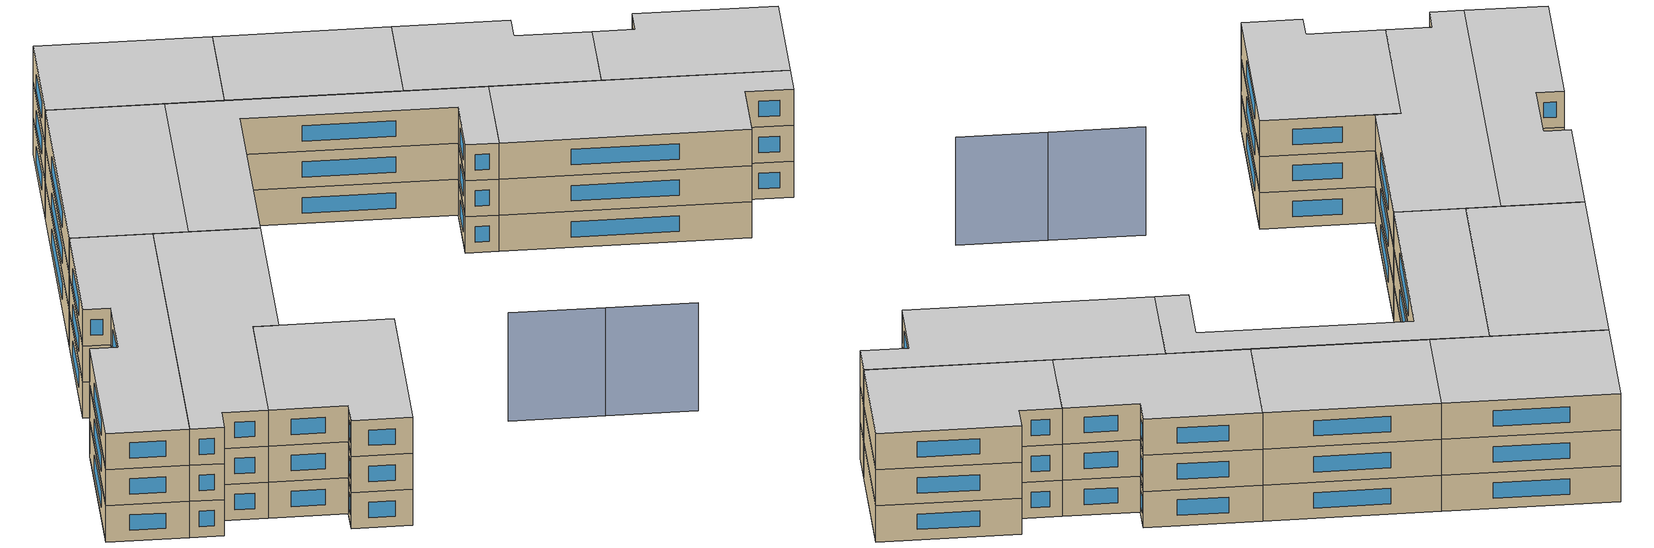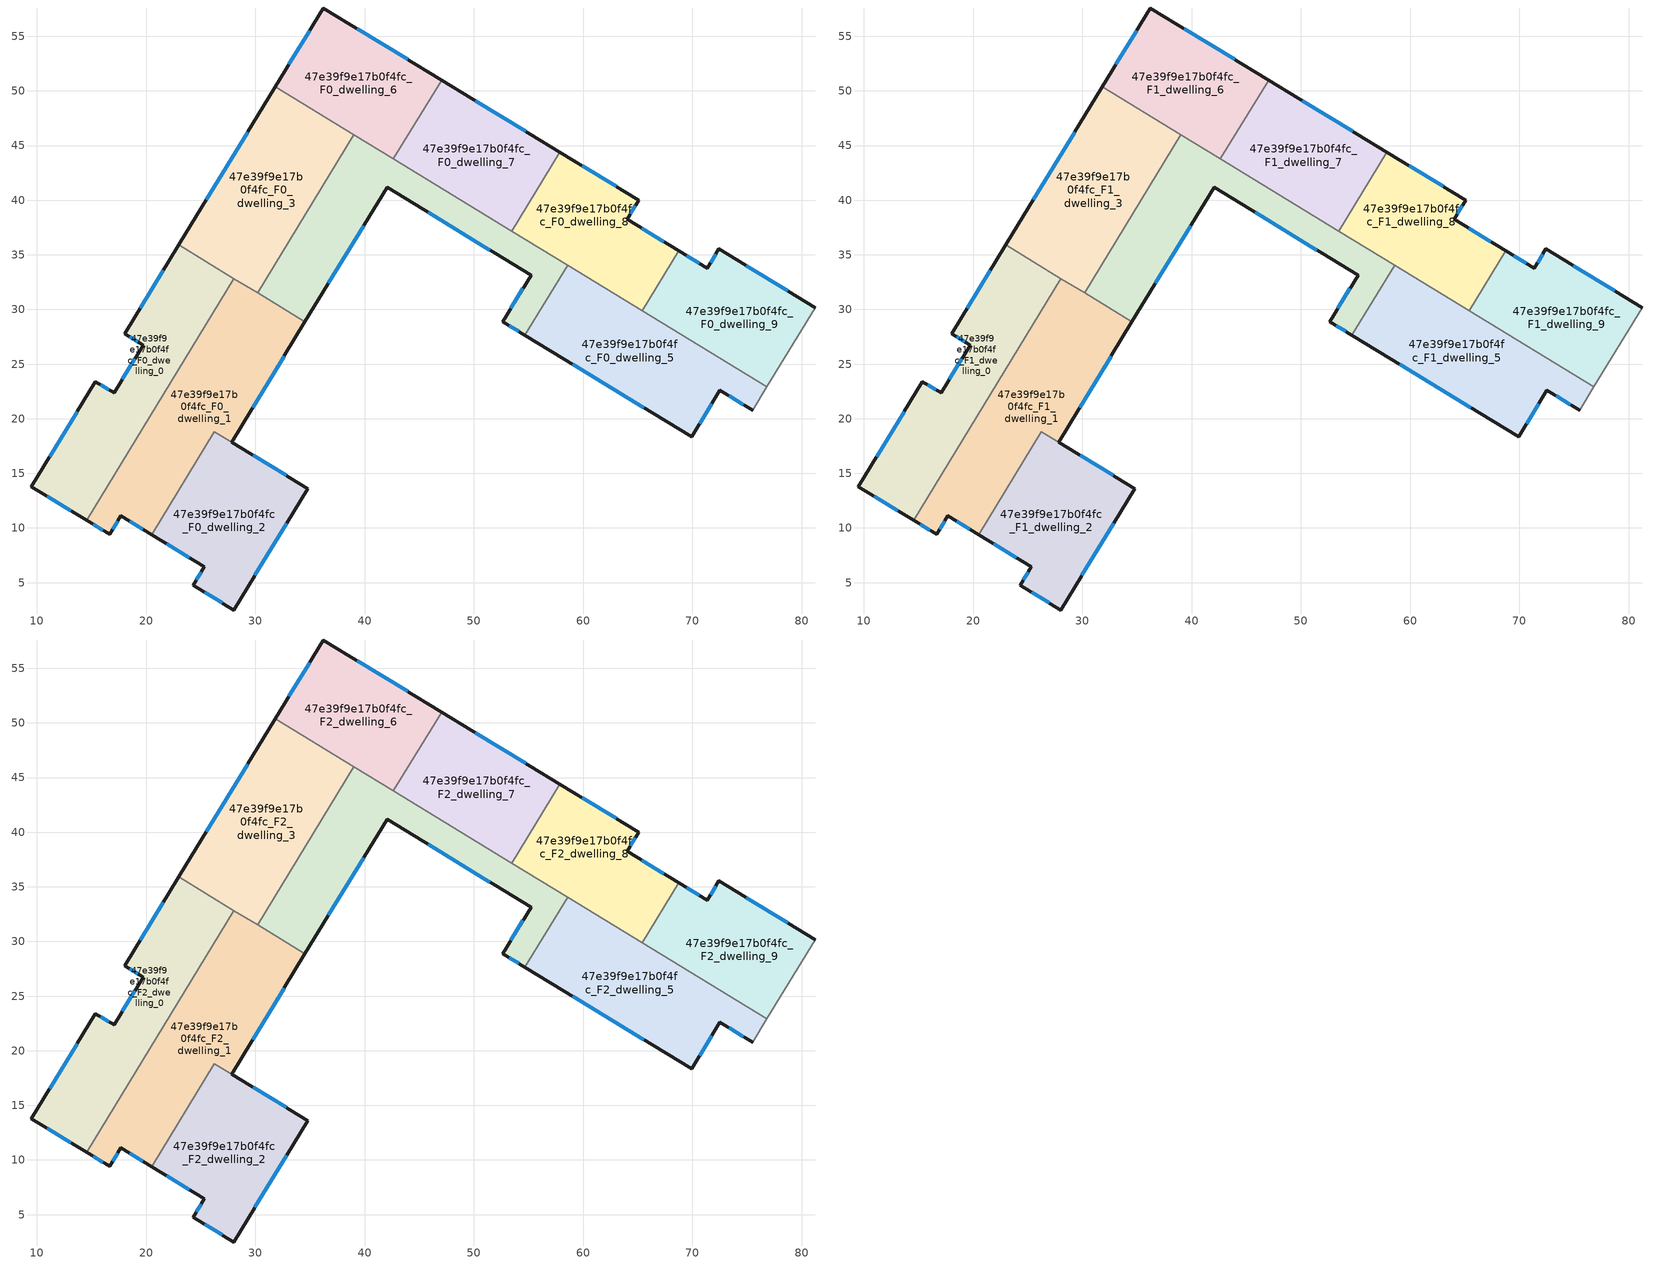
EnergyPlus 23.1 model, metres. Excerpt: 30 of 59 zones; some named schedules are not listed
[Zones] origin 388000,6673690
47e39f9e17b0f4fc_F0_dwelling_0
 floor ground (EU_floor_Construction): 28.04,32.83 14.55,10.71 9.5,13.79 15.37,23.41 17.08,22.37 19.75,26.74 18.04,27.79 23,35.91 z0
 wall outside (EU_wall_Construction): 23,35.91 18.04,27.79 19.75,26.74 17.08,22.37 15.37,23.41 9.5,13.79 14.55,10.71 z0:3
 wall to 47e39f9e17b0f4fc_F0_dwelling_1 (EU_wall_Construction): 14.55,10.71 28.04,32.83 z0:3
 wall to 47e39f9e17b0f4fc_F0_dwelling_3 (EU_wall_Construction): 28.04,32.83 23,35.91 z0:3
 window (EU_Window_Construction): 18.98,25.49 17.84,23.62 / 18.53,27.49 19.26,27.04 / 21.58,33.59 19.46,30.11 / 10.94,12.91 13.11,11.59 / 13.69,20.66 11.18,16.54 / 16.59,22.66 15.86,23.11 z0.86:2.14
47e39f9e17b0f4fc_F0_dwelling_1
 floor ground (EU_floor_Construction): 34.54,28.87 27.83,17.86 26.26,18.82 20.51,9.4 17.69,11.11 16.66,9.42 14.55,10.71 28.04,32.83 z0
 wall outside (EU_wall_Construction): 27.83,17.86 34.54,28.87 / 14.55,10.71 16.66,9.42 17.69,11.11 20.51,9.4 z0:3
 wall to 47e39f9e17b0f4fc_F0_dwelling_2 (EU_wall_Construction): 20.51,9.4 26.26,18.82 27.83,17.86 z0:3
 wall to 47e39f9e17b0f4fc_F0_dwelling_4 (EU_wall_Construction): 34.54,28.87 30.2,31.51 z0:3
 wall to 47e39f9e17b0f4fc_F0_dwelling_3 (EU_wall_Construction): 30.2,31.51 28.04,32.83 z0:3
 window (EU_Window_Construction): 29.75,21.01 32.63,25.72 / 18.5,10.62 19.7,9.89 / 16.95,9.91 17.4,10.63 / 15.15,10.34 16.06,9.79 z0.86:2.14
47e39f9e17b0f4fc_F0_dwelling_2
 floor ground (EU_floor_Construction): 34.8,13.61 28.02,2.5 24.31,4.76 25.34,6.45 20.51,9.4 26.26,18.82 z0
 wall outside (EU_wall_Construction): 20.51,9.4 25.34,6.45 24.31,4.76 28.02,2.5 34.8,13.61 27.83,17.86 z0:3
 window (EU_Window_Construction): 29.96,5.67 32.87,10.44 / 25.37,4.11 26.96,3.14 / 25.05,5.97 24.61,5.24 / 21.89,8.55 23.96,7.29 / 32.81,14.83 29.83,16.65 z0.86:2.14
47e39f9e17b0f4fc_F0_dwelling_3
 floor ground (EU_floor_Construction): 39.02,45.98 30.2,31.51 23,35.91 31.82,50.37 z0
 wall outside (EU_wall_Construction): 31.82,50.37 23,35.91 z0:3
 wall to 47e39f9e17b0f4fc_F0_dwelling_4 (EU_wall_Construction): 30.2,31.51 39.02,45.98 z0:3
 wall to 47e39f9e17b0f4fc_F0_dwelling_6 (EU_wall_Construction): 39.02,45.98 31.82,50.37 z0:3
 window (EU_Window_Construction): 29.3,46.24 25.52,40.04 z0.86:2.14
47e39f9e17b0f4fc_F0_dwelling_4
 floor ground (EU_floor_Construction): 58.59,34.04 54.68,27.63 52.64,28.87 55.23,33.14 42.05,41.18 34.54,28.87 30.2,31.51 39.02,45.98 z0
 wall outside (EU_wall_Construction): 34.54,28.87 42.05,41.18 55.23,33.14 52.64,28.87 54.68,27.63 z0:3
 wall to 47e39f9e17b0f4fc_F0_dwelling_5 (EU_wall_Construction): 54.68,27.63 58.59,34.04 z0:3
 wall to 47e39f9e17b0f4fc_F0_dwelling_7 (EU_wall_Construction): 53.45,37.18 42.64,43.77 z0:3
 wall to 47e39f9e17b0f4fc_F0_dwelling_6 (EU_wall_Construction): 42.64,43.77 39.02,45.98 z0:3
 wall to 47e39f9e17b0f4fc_F0_dwelling_8 (EU_wall_Construction): 58.59,34.04 53.45,37.18 z0:3
 window (EU_Window_Construction): 36.69,32.38 39.91,37.66 / 53.22,28.52 54.1,27.98 / 54.49,31.92 53.38,30.09 / 45.82,38.89 51.47,35.44 z0.86:2.14
47e39f9e17b0f4fc_F0_dwelling_5
 floor ground (EU_floor_Construction): 76.82,22.92 75.51,20.78 72.53,22.6 69.92,18.33 54.68,27.63 58.59,34.04 z0
 wall outside (EU_wall_Construction): 54.68,27.63 69.92,18.33 72.53,22.6 75.51,20.78 z0:3
 wall adiabatic (EU_wall_Construction): 75.51,20.78 76.82,22.92 z0:3
 wall to 47e39f9e17b0f4fc_F0_dwelling_9 (EU_wall_Construction): 76.82,22.92 65.39,29.9 z0:3
 wall to 47e39f9e17b0f4fc_F0_dwelling_8 (EU_wall_Construction): 65.39,29.9 58.59,34.04 z0:3
 window (EU_Window_Construction): 73.38,22.08 74.66,21.3 / 70.67,19.55 71.78,21.38 / 59.03,24.97 65.57,20.99 z0.86:2.14
47e39f9e17b0f4fc_F0_dwelling_6
 floor ground (EU_floor_Construction): 47.04,51 42.64,43.77 31.82,50.37 36.23,57.59 z0
 wall outside (EU_wall_Construction): 47.04,51 36.23,57.59 31.82,50.37 z0:3
 wall to 47e39f9e17b0f4fc_F0_dwelling_7 (EU_wall_Construction): 42.64,43.77 47.04,51 z0:3
 window (EU_Window_Construction): 34.97,55.53 33.08,52.43 / 43.95,52.88 39.32,55.71 z0.86:2.14
47e39f9e17b0f4fc_F0_dwelling_7
 floor ground (EU_floor_Construction): 57.86,44.41 53.45,37.18 42.64,43.77 47.04,51 z0
 wall outside (EU_wall_Construction): 57.86,44.41 47.04,51 z0:3
 wall to 47e39f9e17b0f4fc_F0_dwelling_8 (EU_wall_Construction): 53.45,37.18 57.86,44.41 z0:3
 window (EU_Window_Construction): 54.77,46.29 50.13,49.12 z0.86:2.14
47e39f9e17b0f4fc_F0_dwelling_8
 floor ground (EU_floor_Construction): 65.09,40 64.02,38.25 68.74,35.38 65.39,29.9 53.45,37.18 57.86,44.41 z0
 wall outside (EU_wall_Construction): 68.74,35.38 64.02,38.25 65.09,40 57.86,44.41 z0:3
 wall to 47e39f9e17b0f4fc_F0_dwelling_9 (EU_wall_Construction): 65.39,29.9 68.74,35.38 z0:3
 window (EU_Window_Construction): 63.02,41.26 59.92,43.15 / 64.33,38.75 64.79,39.5 / 67.39,36.2 65.37,37.43 z0.86:2.14
47e39f9e17b0f4fc_F0_dwelling_9
 floor ground (EU_floor_Construction): 81.24,30.17 76.82,22.92 65.39,29.9 68.74,35.38 71.36,33.79 72.42,35.54 z0
 wall outside (EU_wall_Construction): 81.24,30.17 72.42,35.54 71.36,33.79 68.74,35.38 z0:3
 wall adiabatic (EU_wall_Construction): 76.82,22.92 81.24,30.17 z0:3
 window (EU_Window_Construction): 70.61,34.24 69.48,34.93 / 72.12,35.04 71.66,34.29 / 78.72,31.7 74.94,34 z0.86:2.14
47e39f9e17b0f4fc_F1_dwelling_0
 floor to 47e39f9e17b0f4fc_F0_dwelling_0 (EU_floor_Construction): 28.04,32.83 14.55,10.71 9.5,13.79 15.37,23.41 17.08,22.37 19.75,26.74 18.04,27.79 23,35.91 z3
 wall outside (EU_wall_Construction): 23,35.91 18.04,27.79 19.75,26.74 17.08,22.37 15.37,23.41 9.5,13.79 14.55,10.71 z3:6
 wall to 47e39f9e17b0f4fc_F1_dwelling_1 (EU_wall_Construction): 14.55,10.71 28.04,32.83 z3:6
 wall to 47e39f9e17b0f4fc_F1_dwelling_3 (EU_wall_Construction): 28.04,32.83 23,35.91 z3:6
 window (EU_Window_Construction): 18.98,25.49 17.84,23.62 / 18.53,27.49 19.26,27.04 / 21.58,33.59 19.46,30.11 / 10.94,12.91 13.11,11.59 / 13.69,20.66 11.18,16.54 / 16.59,22.66 15.86,23.11 z3.86:5.14
47e39f9e17b0f4fc_F1_dwelling_1
 floor to 47e39f9e17b0f4fc_F0_dwelling_1 (EU_floor_Construction): 34.54,28.87 27.83,17.86 26.26,18.82 20.51,9.4 17.69,11.11 16.66,9.42 14.55,10.71 28.04,32.83 z3
 wall outside (EU_wall_Construction): 27.83,17.86 34.54,28.87 / 14.55,10.71 16.66,9.42 17.69,11.11 20.51,9.4 z3:6
 wall to 47e39f9e17b0f4fc_F1_dwelling_2 (EU_wall_Construction): 20.51,9.4 26.26,18.82 27.83,17.86 z3:6
 wall to 47e39f9e17b0f4fc_F1_dwelling_4 (EU_wall_Construction): 34.54,28.87 30.2,31.51 z3:6
 wall to 47e39f9e17b0f4fc_F1_dwelling_3 (EU_wall_Construction): 30.2,31.51 28.04,32.83 z3:6
 window (EU_Window_Construction): 29.75,21.01 32.63,25.72 / 18.5,10.62 19.7,9.89 / 16.95,9.91 17.4,10.63 / 15.15,10.34 16.06,9.79 z3.86:5.14
47e39f9e17b0f4fc_F1_dwelling_2
 floor to 47e39f9e17b0f4fc_F0_dwelling_2 (EU_floor_Construction): 34.8,13.61 28.02,2.5 24.31,4.76 25.34,6.45 20.51,9.4 26.26,18.82 z3
 wall outside (EU_wall_Construction): 20.51,9.4 25.34,6.45 24.31,4.76 28.02,2.5 34.8,13.61 27.83,17.86 z3:6
 window (EU_Window_Construction): 29.96,5.67 32.87,10.44 / 25.37,4.11 26.96,3.14 / 25.05,5.97 24.61,5.24 / 21.89,8.55 23.96,7.29 / 32.81,14.83 29.83,16.65 z3.86:5.14
47e39f9e17b0f4fc_F1_dwelling_3
 floor to 47e39f9e17b0f4fc_F0_dwelling_3 (EU_floor_Construction): 39.02,45.98 30.2,31.51 23,35.91 31.82,50.37 z3
 wall outside (EU_wall_Construction): 31.82,50.37 23,35.91 z3:6
 wall to 47e39f9e17b0f4fc_F1_dwelling_4 (EU_wall_Construction): 30.2,31.51 39.02,45.98 z3:6
 wall to 47e39f9e17b0f4fc_F1_dwelling_6 (EU_wall_Construction): 39.02,45.98 31.82,50.37 z3:6
 window (EU_Window_Construction): 29.3,46.24 25.52,40.04 z3.86:5.14
47e39f9e17b0f4fc_F1_dwelling_4
 floor to 47e39f9e17b0f4fc_F0_dwelling_4 (EU_floor_Construction): 58.59,34.04 54.68,27.63 52.64,28.87 55.23,33.14 42.05,41.18 34.54,28.87 30.2,31.51 39.02,45.98 z3
 wall outside (EU_wall_Construction): 34.54,28.87 42.05,41.18 55.23,33.14 52.64,28.87 54.68,27.63 z3:6
 wall to 47e39f9e17b0f4fc_F1_dwelling_5 (EU_wall_Construction): 54.68,27.63 58.59,34.04 z3:6
 wall to 47e39f9e17b0f4fc_F1_dwelling_7 (EU_wall_Construction): 53.45,37.18 42.64,43.77 z3:6
 wall to 47e39f9e17b0f4fc_F1_dwelling_6 (EU_wall_Construction): 42.64,43.77 39.02,45.98 z3:6
 wall to 47e39f9e17b0f4fc_F1_dwelling_8 (EU_wall_Construction): 58.59,34.04 53.45,37.18 z3:6
 window (EU_Window_Construction): 36.69,32.38 39.91,37.66 / 53.22,28.52 54.1,27.98 / 54.49,31.92 53.38,30.09 / 45.82,38.89 51.47,35.44 z3.86:5.14
47e39f9e17b0f4fc_F1_dwelling_5
 floor to 47e39f9e17b0f4fc_F0_dwelling_5 (EU_floor_Construction): 76.82,22.92 75.51,20.78 72.53,22.6 69.92,18.33 54.68,27.63 58.59,34.04 z3
 wall outside (EU_wall_Construction): 54.68,27.63 69.92,18.33 72.53,22.6 75.51,20.78 z3:6
 wall adiabatic (EU_wall_Construction): 75.51,20.78 76.82,22.92 z3:6
 wall to 47e39f9e17b0f4fc_F1_dwelling_9 (EU_wall_Construction): 76.82,22.92 65.39,29.9 z3:6
 wall to 47e39f9e17b0f4fc_F1_dwelling_8 (EU_wall_Construction): 65.39,29.9 58.59,34.04 z3:6
 window (EU_Window_Construction): 73.38,22.08 74.66,21.3 / 70.67,19.55 71.78,21.38 / 59.03,24.97 65.57,20.99 z3.86:5.14
47e39f9e17b0f4fc_F1_dwelling_6
 floor to 47e39f9e17b0f4fc_F0_dwelling_6 (EU_floor_Construction): 47.04,51 42.64,43.77 31.82,50.37 36.23,57.59 z3
 wall outside (EU_wall_Construction): 47.04,51 36.23,57.59 31.82,50.37 z3:6
 wall to 47e39f9e17b0f4fc_F1_dwelling_7 (EU_wall_Construction): 42.64,43.77 47.04,51 z3:6
 window (EU_Window_Construction): 34.97,55.53 33.08,52.43 / 43.95,52.88 39.32,55.71 z3.86:5.14
47e39f9e17b0f4fc_F1_dwelling_7
 floor to 47e39f9e17b0f4fc_F0_dwelling_7 (EU_floor_Construction): 57.86,44.41 53.45,37.18 42.64,43.77 47.04,51 z3
 wall outside (EU_wall_Construction): 57.86,44.41 47.04,51 z3:6
 wall to 47e39f9e17b0f4fc_F1_dwelling_8 (EU_wall_Construction): 53.45,37.18 57.86,44.41 z3:6
 window (EU_Window_Construction): 54.77,46.29 50.13,49.12 z3.86:5.14
47e39f9e17b0f4fc_F1_dwelling_8
 floor to 47e39f9e17b0f4fc_F0_dwelling_8 (EU_floor_Construction): 65.09,40 64.02,38.25 68.74,35.38 65.39,29.9 53.45,37.18 57.86,44.41 z3
 wall outside (EU_wall_Construction): 68.74,35.38 64.02,38.25 65.09,40 57.86,44.41 z3:6
 wall to 47e39f9e17b0f4fc_F1_dwelling_9 (EU_wall_Construction): 65.39,29.9 68.74,35.38 z3:6
 window (EU_Window_Construction): 63.02,41.26 59.92,43.15 / 64.33,38.75 64.79,39.5 / 67.39,36.2 65.37,37.43 z3.86:5.14
47e39f9e17b0f4fc_F1_dwelling_9
 floor to 47e39f9e17b0f4fc_F0_dwelling_9 (EU_floor_Construction): 81.24,30.17 76.82,22.92 65.39,29.9 68.74,35.38 71.36,33.79 72.42,35.54 z3
 wall outside (EU_wall_Construction): 81.24,30.17 72.42,35.54 71.36,33.79 68.74,35.38 z3:6
 wall adiabatic (EU_wall_Construction): 76.82,22.92 81.24,30.17 z3:6
 window (EU_Window_Construction): 70.61,34.24 69.48,34.93 / 72.12,35.04 71.66,34.29 / 78.72,31.7 74.94,34 z3.86:5.14
47e39f9e17b0f4fc_F2_dwelling_0
 floor to 47e39f9e17b0f4fc_F1_dwelling_0 (EU_floor_Construction): 28.04,32.83 14.55,10.71 9.5,13.79 15.37,23.41 17.08,22.37 19.75,26.74 18.04,27.79 23,35.91 z6
 wall outside (EU_wall_Construction): 23,35.91 18.04,27.79 19.75,26.74 17.08,22.37 15.37,23.41 9.5,13.79 14.55,10.71 z6:9
 wall to 47e39f9e17b0f4fc_F2_dwelling_1 (EU_wall_Construction): 14.55,10.71 28.04,32.83 z6:9
 wall to 47e39f9e17b0f4fc_F2_dwelling_3 (EU_wall_Construction): 28.04,32.83 23,35.91 z6:9
 window (EU_Window_Construction): 18.98,25.49 17.84,23.62 / 18.53,27.49 19.26,27.04 / 21.58,33.59 19.46,30.11 / 10.94,12.91 13.11,11.59 / 13.69,20.66 11.18,16.54 / 16.59,22.66 15.86,23.11 z6.86:8.14
 ceiling to 47e39f9e17b0f4fc_F3_dwelling_0 (EU_floor_Construction): 14.55,10.71 28.04,32.83 23,35.91 18.04,27.79 19.75,26.74 17.08,22.37 15.37,23.41 9.5,13.79 z9
47e39f9e17b0f4fc_F2_dwelling_1
 floor to 47e39f9e17b0f4fc_F1_dwelling_1 (EU_floor_Construction): 34.54,28.87 27.83,17.86 26.26,18.82 20.51,9.4 17.69,11.11 16.66,9.42 14.55,10.71 28.04,32.83 z6
 wall outside (EU_wall_Construction): 27.83,17.86 34.54,28.87 / 14.55,10.71 16.66,9.42 17.69,11.11 20.51,9.4 z6:9
 wall to 47e39f9e17b0f4fc_F2_dwelling_2 (EU_wall_Construction): 20.51,9.4 26.26,18.82 27.83,17.86 z6:9
 wall to 47e39f9e17b0f4fc_F2_dwelling_4 (EU_wall_Construction): 34.54,28.87 30.2,31.51 z6:9
 wall to 47e39f9e17b0f4fc_F2_dwelling_3 (EU_wall_Construction): 30.2,31.51 28.04,32.83 z6:9
 window (EU_Window_Construction): 29.75,21.01 32.63,25.72 / 18.5,10.62 19.7,9.89 / 16.95,9.91 17.4,10.63 / 15.15,10.34 16.06,9.79 z6.86:8.14
 ceiling to 47e39f9e17b0f4fc_F3_dwelling_1 (EU_floor_Construction): 27.83,17.86 34.54,28.87 28.04,32.83 14.55,10.71 16.66,9.42 17.69,11.11 20.51,9.4 26.26,18.82 z9
47e39f9e17b0f4fc_F2_dwelling_2
 floor to 47e39f9e17b0f4fc_F1_dwelling_2 (EU_floor_Construction): 34.8,13.61 28.02,2.5 24.31,4.76 25.34,6.45 20.51,9.4 26.26,18.82 z6
 wall outside (EU_wall_Construction): 20.51,9.4 25.34,6.45 24.31,4.76 28.02,2.5 34.8,13.61 27.83,17.86 z6:9
 window (EU_Window_Construction): 29.96,5.67 32.87,10.44 / 25.37,4.11 26.96,3.14 / 25.05,5.97 24.61,5.24 / 21.89,8.55 23.96,7.29 / 32.81,14.83 29.83,16.65 z6.86:8.14
 ceiling to 47e39f9e17b0f4fc_F3_dwelling_2 (EU_floor_Construction): 28.02,2.5 34.8,13.61 26.26,18.82 20.51,9.4 25.34,6.45 24.31,4.76 z9
47e39f9e17b0f4fc_F2_dwelling_3
 floor to 47e39f9e17b0f4fc_F1_dwelling_3 (EU_floor_Construction): 39.02,45.98 30.2,31.51 23,35.91 31.82,50.37 z6
 wall outside (EU_wall_Construction): 31.82,50.37 23,35.91 z6:9
 wall to 47e39f9e17b0f4fc_F2_dwelling_4 (EU_wall_Construction): 30.2,31.51 39.02,45.98 z6:9
 wall to 47e39f9e17b0f4fc_F2_dwelling_6 (EU_wall_Construction): 39.02,45.98 31.82,50.37 z6:9
 window (EU_Window_Construction): 29.3,46.24 25.52,40.04 z6.86:8.14
 ceiling to 47e39f9e17b0f4fc_F3_dwelling_3 (EU_floor_Construction): 30.2,31.51 39.02,45.98 31.82,50.37 23,35.91 z9
47e39f9e17b0f4fc_F2_dwelling_4
 floor to 47e39f9e17b0f4fc_F1_dwelling_4 (EU_floor_Construction): 58.59,34.04 54.68,27.63 52.64,28.87 55.23,33.14 42.05,41.18 34.54,28.87 30.2,31.51 39.02,45.98 z6
 wall outside (EU_wall_Construction): 34.54,28.87 42.05,41.18 55.23,33.14 52.64,28.87 54.68,27.63 z6:9
 wall to 47e39f9e17b0f4fc_F2_dwelling_5 (EU_wall_Construction): 54.68,27.63 58.59,34.04 z6:9
 wall to 47e39f9e17b0f4fc_F2_dwelling_7 (EU_wall_Construction): 53.45,37.18 42.64,43.77 z6:9
 wall to 47e39f9e17b0f4fc_F2_dwelling_6 (EU_wall_Construction): 42.64,43.77 39.02,45.98 z6:9
 wall to 47e39f9e17b0f4fc_F2_dwelling_8 (EU_wall_Construction): 58.59,34.04 53.45,37.18 z6:9
 window (EU_Window_Construction): 36.69,32.38 39.91,37.66 / 53.22,28.52 54.1,27.98 / 54.49,31.92 53.38,30.09 / 45.82,38.89 51.47,35.44 z6.86:8.14
 ceiling to 47e39f9e17b0f4fc_F3_dwelling_4 (EU_floor_Construction): 54.68,27.63 58.59,34.04 39.02,45.98 30.2,31.51 34.54,28.87 42.05,41.18 55.23,33.14 52.64,28.87 z9
47e39f9e17b0f4fc_F2_dwelling_5
 floor to 47e39f9e17b0f4fc_F1_dwelling_5 (EU_floor_Construction): 76.82,22.92 75.51,20.78 72.53,22.6 69.92,18.33 54.68,27.63 58.59,34.04 z6
 wall outside (EU_wall_Construction): 54.68,27.63 69.92,18.33 72.53,22.6 75.51,20.78 z6:9
 wall adiabatic (EU_wall_Construction): 75.51,20.78 76.82,22.92 z6:9
 wall to 47e39f9e17b0f4fc_F2_dwelling_9 (EU_wall_Construction): 76.82,22.92 65.39,29.9 z6:9
 wall to 47e39f9e17b0f4fc_F2_dwelling_8 (EU_wall_Construction): 65.39,29.9 58.59,34.04 z6:9
 window (EU_Window_Construction): 73.38,22.08 74.66,21.3 / 70.67,19.55 71.78,21.38 / 59.03,24.97 65.57,20.99 z6.86:8.14
 ceiling to 47e39f9e17b0f4fc_F3_dwelling_5 (EU_floor_Construction): 75.51,20.78 76.82,22.92 58.59,34.04 54.68,27.63 69.92,18.33 72.53,22.6 z9
47e39f9e17b0f4fc_F2_dwelling_6
 floor to 47e39f9e17b0f4fc_F1_dwelling_6 (EU_floor_Construction): 47.04,51 42.64,43.77 31.82,50.37 36.23,57.59 z6
 wall outside (EU_wall_Construction): 47.04,51 36.23,57.59 31.82,50.37 z6:9
 wall to 47e39f9e17b0f4fc_F2_dwelling_7 (EU_wall_Construction): 42.64,43.77 47.04,51 z6:9
 window (EU_Window_Construction): 34.97,55.53 33.08,52.43 / 43.95,52.88 39.32,55.71 z6.86:8.14
 ceiling to 47e39f9e17b0f4fc_F3_dwelling_6 (EU_floor_Construction): 42.64,43.77 47.04,51 36.23,57.59 31.82,50.37 z9
47e39f9e17b0f4fc_F2_dwelling_7
 floor to 47e39f9e17b0f4fc_F1_dwelling_7 (EU_floor_Construction): 57.86,44.41 53.45,37.18 42.64,43.77 47.04,51 z6
 wall outside (EU_wall_Construction): 57.86,44.41 47.04,51 z6:9
 wall to 47e39f9e17b0f4fc_F2_dwelling_8 (EU_wall_Construction): 53.45,37.18 57.86,44.41 z6:9
 window (EU_Window_Construction): 54.77,46.29 50.13,49.12 z6.86:8.14
 ceiling to 47e39f9e17b0f4fc_F3_dwelling_7 (EU_floor_Construction): 53.45,37.18 57.86,44.41 47.04,51 42.64,43.77 z9
47e39f9e17b0f4fc_F2_dwelling_8
 floor to 47e39f9e17b0f4fc_F1_dwelling_8 (EU_floor_Construction): 65.09,40 64.02,38.25 68.74,35.38 65.39,29.9 53.45,37.18 57.86,44.41 z6
 wall outside (EU_wall_Construction): 68.74,35.38 64.02,38.25 65.09,40 57.86,44.41 z6:9
 wall to 47e39f9e17b0f4fc_F2_dwelling_9 (EU_wall_Construction): 65.39,29.9 68.74,35.38 z6:9
 window (EU_Window_Construction): 63.02,41.26 59.92,43.15 / 64.33,38.75 64.79,39.5 / 67.39,36.2 65.37,37.43 z6.86:8.14
 ceiling to 47e39f9e17b0f4fc_F3_dwelling_8 (EU_floor_Construction): 65.39,29.9 68.74,35.38 64.02,38.25 65.09,40 57.86,44.41 53.45,37.18 z9
47e39f9e17b0f4fc_F2_dwelling_9
 floor to 47e39f9e17b0f4fc_F1_dwelling_9 (EU_floor_Construction): 81.24,30.17 76.82,22.92 65.39,29.9 68.74,35.38 71.36,33.79 72.42,35.54 z6
 wall outside (EU_wall_Construction): 81.24,30.17 72.42,35.54 71.36,33.79 68.74,35.38 z6:9
 wall adiabatic (EU_wall_Construction): 76.82,22.92 81.24,30.17 z6:9
 window (EU_Window_Construction): 70.61,34.24 69.48,34.93 / 72.12,35.04 71.66,34.29 / 78.72,31.7 74.94,34 z6.86:8.14
 ceiling to 47e39f9e17b0f4fc_F3_dwelling_9 (EU_floor_Construction): 76.82,22.92 81.24,30.17 72.42,35.54 71.36,33.79 68.74,35.38 65.39,29.9 z9
shading: 41.68,9.4 47.57,5.8 / 47.57,5.8 53.15,2.4 z0:9
[Building]
EU S2 Campaign: North Axis=0; Terrain=City; Solar Distribution=FullExterior
[Site:Location]
Helsinki-Vantaa.AP: Latitude=60.317; Longitude=24.963; Time Zone=2; Elevation=54.6
[SizingPeriod:WeatherFileDays]
AnnualSizingPeriod: Begin Month=1; Begin Day of Month=1; End Month=12; End Day of Month=31; Day of Week for Start Day=Monday; Use Weather File Daylight Saving Period=No; Use Weather File Rain and Snow Indicators=No
[MATERIAL]
EU_InternalMass_Material: Roughness=MediumRough; Thickness=0.1; Conductivity=1; Density=1800; Specific Heat=900; Thermal Absorptance=0.9; Solar Absorptance=0.7; Visible Absorptance=0.7
[MATERIAL:NOMASS] Roughness=MediumRough; Thermal Absorptance=0.9; Solar Absorptance=0.7; Visible Absorptance=0.7
Name | Thermal Resistance
EU_wall_NoMass | 5.91765
EU_floor_NoMass | 6.2875
[WINDOWMATERIAL:SIMPLEGLAZINGSYSTEM]
EU_Window_SimpleGlazing: UFactor=0.994035; Solar Heat Gain Coefficient=0.7; Visible Transmittance=0.7
[CONSTRUCTION]
EU_wall_Construction: EU_wall_NoMass
EU_floor_Construction: EU_floor_NoMass
EU_Window_Construction: EU_Window_SimpleGlazing
EU_InternalMass_Construction: EU_InternalMass_Material
[ZONE] Type=1; Multiplier=1; Ceiling Height=autocalculate; Floor Area=autocalculate; Part of Total Floor Area=Yes
Name | Volume
47e39f9e17b0f4fc_F0_dwelling_0; 47e39f9e17b0f4fc_F1_dwelling_0; 47e39f9e17b0f4fc_F2_dwelling_0 | 428.832
47e39f9e17b0f4fc_F0_dwelling_1; 47e39f9e17b0f4fc_F1_dwelling_1; 47e39f9e17b0f4fc_F2_dwelling_1 | 500.222
47e39f9e17b0f4fc_F0_dwelling_2; 47e39f9e17b0f4fc_F1_dwelling_2; 47e39f9e17b0f4fc_F2_dwelling_2 | 357.409
47e39f9e17b0f4fc_F0_dwelling_3; 47e39f9e17b0f4fc_F1_dwelling_3; 47e39f9e17b0f4fc_F2_dwelling_3 | 428.802
47e39f9e17b0f4fc_F0_dwelling_4; 47e39f9e17b0f4fc_F1_dwelling_4; 47e39f9e17b0f4fc_F2_dwelling_4 | 428.808
47e39f9e17b0f4fc_F0_dwelling_5; 47e39f9e17b0f4fc_F1_dwelling_5; 47e39f9e17b0f4fc_F2_dwelling_5 | 428.761
47e39f9e17b0f4fc_F0_dwelling_6; 47e39f9e17b0f4fc_F1_dwelling_6; 47e39f9e17b0f4fc_F2_dwelling_6 | 321.594
47e39f9e17b0f4fc_F0_dwelling_7; 47e39f9e17b0f4fc_F1_dwelling_7; 47e39f9e17b0f4fc_F2_dwelling_7 | 321.639
47e39f9e17b0f4fc_F0_dwelling_8; 47e39f9e17b0f4fc_F1_dwelling_8; 47e39f9e17b0f4fc_F2_dwelling_8 | 321.632
47e39f9e17b0f4fc_F0_dwelling_9; 47e39f9e17b0f4fc_F1_dwelling_9; 47e39f9e17b0f4fc_F2_dwelling_9 | 321.63
[INTERNALMASS] Construction=EU_InternalMass_Construction
Name | Zone or ZoneList | Surface Area
47e39f9e17b0f4fc_F0_dwelling_0_EU_InternalMass | 47e39f9e17b0f4fc_F0_dwelling_0 | 142.944
47e39f9e17b0f4fc_F0_dwelling_1_EU_InternalMass | 47e39f9e17b0f4fc_F0_dwelling_1 | 166.741
47e39f9e17b0f4fc_F0_dwelling_2_EU_InternalMass | 47e39f9e17b0f4fc_F0_dwelling_2 | 119.136
47e39f9e17b0f4fc_F0_dwelling_3_EU_InternalMass | 47e39f9e17b0f4fc_F0_dwelling_3 | 142.934
47e39f9e17b0f4fc_F0_dwelling_4_EU_InternalMass | 47e39f9e17b0f4fc_F0_dwelling_4 | 142.936
47e39f9e17b0f4fc_F0_dwelling_5_EU_InternalMass | 47e39f9e17b0f4fc_F0_dwelling_5 | 142.92
47e39f9e17b0f4fc_F0_dwelling_6_EU_InternalMass | 47e39f9e17b0f4fc_F0_dwelling_6 | 107.198
47e39f9e17b0f4fc_F0_dwelling_7_EU_InternalMass | 47e39f9e17b0f4fc_F0_dwelling_7 | 107.213
47e39f9e17b0f4fc_F0_dwelling_8_EU_InternalMass | 47e39f9e17b0f4fc_F0_dwelling_8 | 107.211
47e39f9e17b0f4fc_F0_dwelling_9_EU_InternalMass | 47e39f9e17b0f4fc_F0_dwelling_9 | 107.21
47e39f9e17b0f4fc_F1_dwelling_0_EU_InternalMass | 47e39f9e17b0f4fc_F1_dwelling_0 | 142.944
47e39f9e17b0f4fc_F1_dwelling_1_EU_InternalMass | 47e39f9e17b0f4fc_F1_dwelling_1 | 166.741
47e39f9e17b0f4fc_F1_dwelling_2_EU_InternalMass | 47e39f9e17b0f4fc_F1_dwelling_2 | 119.136
47e39f9e17b0f4fc_F1_dwelling_3_EU_InternalMass | 47e39f9e17b0f4fc_F1_dwelling_3 | 142.934
47e39f9e17b0f4fc_F1_dwelling_4_EU_InternalMass | 47e39f9e17b0f4fc_F1_dwelling_4 | 142.936
47e39f9e17b0f4fc_F1_dwelling_5_EU_InternalMass | 47e39f9e17b0f4fc_F1_dwelling_5 | 142.92
47e39f9e17b0f4fc_F1_dwelling_6_EU_InternalMass | 47e39f9e17b0f4fc_F1_dwelling_6 | 107.198
47e39f9e17b0f4fc_F1_dwelling_7_EU_InternalMass | 47e39f9e17b0f4fc_F1_dwelling_7 | 107.213
47e39f9e17b0f4fc_F1_dwelling_8_EU_InternalMass | 47e39f9e17b0f4fc_F1_dwelling_8 | 107.211
47e39f9e17b0f4fc_F1_dwelling_9_EU_InternalMass | 47e39f9e17b0f4fc_F1_dwelling_9 | 107.21
47e39f9e17b0f4fc_F2_dwelling_0_EU_InternalMass | 47e39f9e17b0f4fc_F2_dwelling_0 | 142.944
47e39f9e17b0f4fc_F2_dwelling_1_EU_InternalMass | 47e39f9e17b0f4fc_F2_dwelling_1 | 166.741
47e39f9e17b0f4fc_F2_dwelling_2_EU_InternalMass | 47e39f9e17b0f4fc_F2_dwelling_2 | 119.136
47e39f9e17b0f4fc_F2_dwelling_3_EU_InternalMass | 47e39f9e17b0f4fc_F2_dwelling_3 | 142.934
47e39f9e17b0f4fc_F2_dwelling_4_EU_InternalMass | 47e39f9e17b0f4fc_F2_dwelling_4 | 142.936
47e39f9e17b0f4fc_F2_dwelling_5_EU_InternalMass | 47e39f9e17b0f4fc_F2_dwelling_5 | 142.92
47e39f9e17b0f4fc_F2_dwelling_6_EU_InternalMass | 47e39f9e17b0f4fc_F2_dwelling_6 | 107.198
47e39f9e17b0f4fc_F2_dwelling_7_EU_InternalMass | 47e39f9e17b0f4fc_F2_dwelling_7 | 107.213
47e39f9e17b0f4fc_F2_dwelling_8_EU_InternalMass | 47e39f9e17b0f4fc_F2_dwelling_8 | 107.211
47e39f9e17b0f4fc_F2_dwelling_9_EU_InternalMass | 47e39f9e17b0f4fc_F2_dwelling_9 | 107.21
[OTHEREQUIPMENT] Fuel Type=Electricity; Design Level Calculation Method=Watts/Area; Power per Zone Floor Area=1; Fraction Latent=0; Fraction Radiant=0; Fraction Lost=0; Carbon Dioxide Generation Rate=0; EndUse Subcategory=EU_Step8_InternalGains
Name | Zone or ZoneList or Space or SpaceList | Schedule
EU_Step8_InternalGain_47e39f9e17b0f4fc_F0_dwelling_0_f000 | 47e39f9e17b0f4fc_F0_dwelling_0 | EU_Step8_GainSchedule_47e39f9e17b0f4fc_F0_dwelling_0_f000
EU_Step8_InternalGain_47e39f9e17b0f4fc_F0_dwelling_1_f000 | 47e39f9e17b0f4fc_F0_dwelling_1 | EU_Step8_GainSchedule_47e39f9e17b0f4fc_F0_dwelling_1_f000
EU_Step8_InternalGain_47e39f9e17b0f4fc_F0_dwelling_2_f000 | 47e39f9e17b0f4fc_F0_dwelling_2 | EU_Step8_GainSchedule_47e39f9e17b0f4fc_F0_dwelling_2_f000
EU_Step8_InternalGain_47e39f9e17b0f4fc_F0_dwelling_3_f000 | 47e39f9e17b0f4fc_F0_dwelling_3 | EU_Step8_GainSchedule_47e39f9e17b0f4fc_F0_dwelling_3_f000
EU_Step8_InternalGain_47e39f9e17b0f4fc_F0_dwelling_4_f000 | 47e39f9e17b0f4fc_F0_dwelling_4 | EU_Step8_GainSchedule_47e39f9e17b0f4fc_F0_dwelling_4_f000
EU_Step8_InternalGain_47e39f9e17b0f4fc_F0_dwelling_5_f000 | 47e39f9e17b0f4fc_F0_dwelling_5 | EU_Step8_GainSchedule_47e39f9e17b0f4fc_F0_dwelling_5_f000
EU_Step8_InternalGain_47e39f9e17b0f4fc_F0_dwelling_6_f000 | 47e39f9e17b0f4fc_F0_dwelling_6 | EU_Step8_GainSchedule_47e39f9e17b0f4fc_F0_dwelling_6_f000
EU_Step8_InternalGain_47e39f9e17b0f4fc_F0_dwelling_7_f000 | 47e39f9e17b0f4fc_F0_dwelling_7 | EU_Step8_GainSchedule_47e39f9e17b0f4fc_F0_dwelling_7_f000
EU_Step8_InternalGain_47e39f9e17b0f4fc_F0_dwelling_8_f000 | 47e39f9e17b0f4fc_F0_dwelling_8 | EU_Step8_GainSchedule_47e39f9e17b0f4fc_F0_dwelling_8_f000
EU_Step8_InternalGain_47e39f9e17b0f4fc_F0_dwelling_9_f000 | 47e39f9e17b0f4fc_F0_dwelling_9 | EU_Step8_GainSchedule_47e39f9e17b0f4fc_F0_dwelling_9_f000
EU_Step8_InternalGain_47e39f9e17b0f4fc_F1_dwelling_0_f000 | 47e39f9e17b0f4fc_F1_dwelling_0 | EU_Step8_GainSchedule_47e39f9e17b0f4fc_F1_dwelling_0_f000
EU_Step8_InternalGain_47e39f9e17b0f4fc_F1_dwelling_1_f000 | 47e39f9e17b0f4fc_F1_dwelling_1 | EU_Step8_GainSchedule_47e39f9e17b0f4fc_F1_dwelling_1_f000
EU_Step8_InternalGain_47e39f9e17b0f4fc_F1_dwelling_2_f000 | 47e39f9e17b0f4fc_F1_dwelling_2 | EU_Step8_GainSchedule_47e39f9e17b0f4fc_F1_dwelling_2_f000
EU_Step8_InternalGain_47e39f9e17b0f4fc_F1_dwelling_3_f000 | 47e39f9e17b0f4fc_F1_dwelling_3 | EU_Step8_GainSchedule_47e39f9e17b0f4fc_F1_dwelling_3_f000
EU_Step8_InternalGain_47e39f9e17b0f4fc_F1_dwelling_4_f000 | 47e39f9e17b0f4fc_F1_dwelling_4 | EU_Step8_GainSchedule_47e39f9e17b0f4fc_F1_dwelling_4_f000
EU_Step8_InternalGain_47e39f9e17b0f4fc_F1_dwelling_5_f000 | 47e39f9e17b0f4fc_F1_dwelling_5 | EU_Step8_GainSchedule_47e39f9e17b0f4fc_F1_dwelling_5_f000
EU_Step8_InternalGain_47e39f9e17b0f4fc_F1_dwelling_6_f000 | 47e39f9e17b0f4fc_F1_dwelling_6 | EU_Step8_GainSchedule_47e39f9e17b0f4fc_F1_dwelling_6_f000
EU_Step8_InternalGain_47e39f9e17b0f4fc_F1_dwelling_7_f000 | 47e39f9e17b0f4fc_F1_dwelling_7 | EU_Step8_GainSchedule_47e39f9e17b0f4fc_F1_dwelling_7_f000
EU_Step8_InternalGain_47e39f9e17b0f4fc_F1_dwelling_8_f000 | 47e39f9e17b0f4fc_F1_dwelling_8 | EU_Step8_GainSchedule_47e39f9e17b0f4fc_F1_dwelling_8_f000
EU_Step8_InternalGain_47e39f9e17b0f4fc_F1_dwelling_9_f000 | 47e39f9e17b0f4fc_F1_dwelling_9 | EU_Step8_GainSchedule_47e39f9e17b0f4fc_F1_dwelling_9_f000
EU_Step8_InternalGain_47e39f9e17b0f4fc_F2_dwelling_0_f000 | 47e39f9e17b0f4fc_F2_dwelling_0 | EU_Step8_GainSchedule_47e39f9e17b0f4fc_F2_dwelling_0_f000
EU_Step8_InternalGain_47e39f9e17b0f4fc_F2_dwelling_1_f000 | 47e39f9e17b0f4fc_F2_dwelling_1 | EU_Step8_GainSchedule_47e39f9e17b0f4fc_F2_dwelling_1_f000
EU_Step8_InternalGain_47e39f9e17b0f4fc_F2_dwelling_2_f000 | 47e39f9e17b0f4fc_F2_dwelling_2 | EU_Step8_GainSchedule_47e39f9e17b0f4fc_F2_dwelling_2_f000
EU_Step8_InternalGain_47e39f9e17b0f4fc_F2_dwelling_3_f000 | 47e39f9e17b0f4fc_F2_dwelling_3 | EU_Step8_GainSchedule_47e39f9e17b0f4fc_F2_dwelling_3_f000
EU_Step8_InternalGain_47e39f9e17b0f4fc_F2_dwelling_4_f000 | 47e39f9e17b0f4fc_F2_dwelling_4 | EU_Step8_GainSchedule_47e39f9e17b0f4fc_F2_dwelling_4_f000
EU_Step8_InternalGain_47e39f9e17b0f4fc_F2_dwelling_5_f000 | 47e39f9e17b0f4fc_F2_dwelling_5 | EU_Step8_GainSchedule_47e39f9e17b0f4fc_F2_dwelling_5_f000
EU_Step8_InternalGain_47e39f9e17b0f4fc_F2_dwelling_6_f000 | 47e39f9e17b0f4fc_F2_dwelling_6 | EU_Step8_GainSchedule_47e39f9e17b0f4fc_F2_dwelling_6_f000
EU_Step8_InternalGain_47e39f9e17b0f4fc_F2_dwelling_7_f000 | 47e39f9e17b0f4fc_F2_dwelling_7 | EU_Step8_GainSchedule_47e39f9e17b0f4fc_F2_dwelling_7_f000
EU_Step8_InternalGain_47e39f9e17b0f4fc_F2_dwelling_8_f000 | 47e39f9e17b0f4fc_F2_dwelling_8 | EU_Step8_GainSchedule_47e39f9e17b0f4fc_F2_dwelling_8_f000
EU_Step8_InternalGain_47e39f9e17b0f4fc_F2_dwelling_9_f000 | 47e39f9e17b0f4fc_F2_dwelling_9 | EU_Step8_GainSchedule_47e39f9e17b0f4fc_F2_dwelling_9_f000
[ZONEVENTILATION:DESIGNFLOWRATE] Schedule=EU_AlwaysOn; Design Flow Rate Calculation Method=AirChanges/Hour; Air Changes per Hour=0.596421; Ventilation Type=Natural; Fan Pressure Rise=0; Fan Total Efficiency=1; Constant Term Coefficient=1; Temperature Term Coefficient=0; Velocity Term Coefficient=0; Velocity Squared Term Coefficient=0; Minimum Indoor Temperature=-100; Maximum Indoor Temperature=100; Delta Temperature=-100; Minimum Outdoor Temperature=-100; Maximum Outdoor Temperature=100; Maximum Wind Speed=40
Name | Zone or ZoneList or Space or SpaceList
EU_ConstantAir_47e39f9e17b0f4fc_F0_dwelling_0 | 47e39f9e17b0f4fc_F0_dwelling_0
EU_ConstantAir_47e39f9e17b0f4fc_F0_dwelling_1 | 47e39f9e17b0f4fc_F0_dwelling_1
EU_ConstantAir_47e39f9e17b0f4fc_F0_dwelling_2 | 47e39f9e17b0f4fc_F0_dwelling_2
EU_ConstantAir_47e39f9e17b0f4fc_F0_dwelling_3 | 47e39f9e17b0f4fc_F0_dwelling_3
EU_ConstantAir_47e39f9e17b0f4fc_F0_dwelling_4 | 47e39f9e17b0f4fc_F0_dwelling_4
EU_ConstantAir_47e39f9e17b0f4fc_F0_dwelling_5 | 47e39f9e17b0f4fc_F0_dwelling_5
EU_ConstantAir_47e39f9e17b0f4fc_F0_dwelling_6 | 47e39f9e17b0f4fc_F0_dwelling_6
EU_ConstantAir_47e39f9e17b0f4fc_F0_dwelling_7 | 47e39f9e17b0f4fc_F0_dwelling_7
EU_ConstantAir_47e39f9e17b0f4fc_F0_dwelling_8 | 47e39f9e17b0f4fc_F0_dwelling_8
EU_ConstantAir_47e39f9e17b0f4fc_F0_dwelling_9 | 47e39f9e17b0f4fc_F0_dwelling_9
EU_ConstantAir_47e39f9e17b0f4fc_F1_dwelling_0 | 47e39f9e17b0f4fc_F1_dwelling_0
EU_ConstantAir_47e39f9e17b0f4fc_F1_dwelling_1 | 47e39f9e17b0f4fc_F1_dwelling_1
EU_ConstantAir_47e39f9e17b0f4fc_F1_dwelling_2 | 47e39f9e17b0f4fc_F1_dwelling_2
EU_ConstantAir_47e39f9e17b0f4fc_F1_dwelling_3 | 47e39f9e17b0f4fc_F1_dwelling_3
EU_ConstantAir_47e39f9e17b0f4fc_F1_dwelling_4 | 47e39f9e17b0f4fc_F1_dwelling_4
EU_ConstantAir_47e39f9e17b0f4fc_F1_dwelling_5 | 47e39f9e17b0f4fc_F1_dwelling_5
EU_ConstantAir_47e39f9e17b0f4fc_F1_dwelling_6 | 47e39f9e17b0f4fc_F1_dwelling_6
EU_ConstantAir_47e39f9e17b0f4fc_F1_dwelling_7 | 47e39f9e17b0f4fc_F1_dwelling_7
EU_ConstantAir_47e39f9e17b0f4fc_F1_dwelling_8 | 47e39f9e17b0f4fc_F1_dwelling_8
EU_ConstantAir_47e39f9e17b0f4fc_F1_dwelling_9 | 47e39f9e17b0f4fc_F1_dwelling_9
EU_ConstantAir_47e39f9e17b0f4fc_F2_dwelling_0 | 47e39f9e17b0f4fc_F2_dwelling_0
EU_ConstantAir_47e39f9e17b0f4fc_F2_dwelling_1 | 47e39f9e17b0f4fc_F2_dwelling_1
EU_ConstantAir_47e39f9e17b0f4fc_F2_dwelling_2 | 47e39f9e17b0f4fc_F2_dwelling_2
EU_ConstantAir_47e39f9e17b0f4fc_F2_dwelling_3 | 47e39f9e17b0f4fc_F2_dwelling_3
EU_ConstantAir_47e39f9e17b0f4fc_F2_dwelling_4 | 47e39f9e17b0f4fc_F2_dwelling_4
EU_ConstantAir_47e39f9e17b0f4fc_F2_dwelling_5 | 47e39f9e17b0f4fc_F2_dwelling_5
EU_ConstantAir_47e39f9e17b0f4fc_F2_dwelling_6 | 47e39f9e17b0f4fc_F2_dwelling_6
EU_ConstantAir_47e39f9e17b0f4fc_F2_dwelling_7 | 47e39f9e17b0f4fc_F2_dwelling_7
EU_ConstantAir_47e39f9e17b0f4fc_F2_dwelling_8 | 47e39f9e17b0f4fc_F2_dwelling_8
EU_ConstantAir_47e39f9e17b0f4fc_F2_dwelling_9 | 47e39f9e17b0f4fc_F2_dwelling_9
[HVACTEMPLATE:ZONE:IDEALLOADSAIRSYSTEM] System Availability Schedule=EU_AlwaysOn; Maximum Heating Supply Air Temperature=50; Minimum Cooling Supply Air Temperature=13; Maximum Heating Supply Air Humidity Ratio=0.0156; Minimum Cooling Supply Air Humidity Ratio=0.0077; Heating Limit=NoLimit; Cooling Limit=NoLimit; Heating Availability Schedule=EU_AlwaysOn; Cooling Availability Schedule=EU_CoolingOff; Dehumidification Control Type=ConstantSensibleHeatRatio; Cooling Sensible Heat Ratio=0.7; Dehumidification Setpoint=60; Humidification Control Type=None; Humidification Setpoint=30; Outdoor Air Method=None; Outdoor Air Flow Rate per Person=0.00944; Outdoor Air Flow Rate per Zone Floor Area=0; Outdoor Air Flow Rate per Zone=0; Demand Controlled Ventilation Type=None; Outdoor Air Economizer Type=NoEconomizer; Heat Recovery Type=None; Sensible Heat Recovery Effectiveness=0.7; Latent Heat Recovery Effectiveness=0.65
Name | Template Thermostat
47e39f9e17b0f4fc_F0_dwelling_0 | EU_HeatOnly_47e39f9e17b0f4fc_F0_dwelling_0
47e39f9e17b0f4fc_F0_dwelling_1 | EU_HeatOnly_47e39f9e17b0f4fc_F0_dwelling_1
47e39f9e17b0f4fc_F0_dwelling_2 | EU_HeatOnly_47e39f9e17b0f4fc_F0_dwelling_2
47e39f9e17b0f4fc_F0_dwelling_3 | EU_HeatOnly_47e39f9e17b0f4fc_F0_dwelling_3
47e39f9e17b0f4fc_F0_dwelling_4 | EU_HeatOnly_47e39f9e17b0f4fc_F0_dwelling_4
47e39f9e17b0f4fc_F0_dwelling_5 | EU_HeatOnly_47e39f9e17b0f4fc_F0_dwelling_5
47e39f9e17b0f4fc_F0_dwelling_6 | EU_HeatOnly_47e39f9e17b0f4fc_F0_dwelling_6
47e39f9e17b0f4fc_F0_dwelling_7 | EU_HeatOnly_47e39f9e17b0f4fc_F0_dwelling_7
47e39f9e17b0f4fc_F0_dwelling_8 | EU_HeatOnly_47e39f9e17b0f4fc_F0_dwelling_8
47e39f9e17b0f4fc_F0_dwelling_9 | EU_HeatOnly_47e39f9e17b0f4fc_F0_dwelling_9
47e39f9e17b0f4fc_F1_dwelling_0 | EU_HeatOnly_47e39f9e17b0f4fc_F1_dwelling_0
47e39f9e17b0f4fc_F1_dwelling_1 | EU_HeatOnly_47e39f9e17b0f4fc_F1_dwelling_1
47e39f9e17b0f4fc_F1_dwelling_2 | EU_HeatOnly_47e39f9e17b0f4fc_F1_dwelling_2
47e39f9e17b0f4fc_F1_dwelling_3 | EU_HeatOnly_47e39f9e17b0f4fc_F1_dwelling_3
47e39f9e17b0f4fc_F1_dwelling_4 | EU_HeatOnly_47e39f9e17b0f4fc_F1_dwelling_4
47e39f9e17b0f4fc_F1_dwelling_5 | EU_HeatOnly_47e39f9e17b0f4fc_F1_dwelling_5
47e39f9e17b0f4fc_F1_dwelling_6 | EU_HeatOnly_47e39f9e17b0f4fc_F1_dwelling_6
47e39f9e17b0f4fc_F1_dwelling_7 | EU_HeatOnly_47e39f9e17b0f4fc_F1_dwelling_7
47e39f9e17b0f4fc_F1_dwelling_8 | EU_HeatOnly_47e39f9e17b0f4fc_F1_dwelling_8
47e39f9e17b0f4fc_F1_dwelling_9 | EU_HeatOnly_47e39f9e17b0f4fc_F1_dwelling_9
47e39f9e17b0f4fc_F2_dwelling_0 | EU_HeatOnly_47e39f9e17b0f4fc_F2_dwelling_0
47e39f9e17b0f4fc_F2_dwelling_1 | EU_HeatOnly_47e39f9e17b0f4fc_F2_dwelling_1
47e39f9e17b0f4fc_F2_dwelling_2 | EU_HeatOnly_47e39f9e17b0f4fc_F2_dwelling_2
47e39f9e17b0f4fc_F2_dwelling_3 | EU_HeatOnly_47e39f9e17b0f4fc_F2_dwelling_3
47e39f9e17b0f4fc_F2_dwelling_4 | EU_HeatOnly_47e39f9e17b0f4fc_F2_dwelling_4
47e39f9e17b0f4fc_F2_dwelling_5 | EU_HeatOnly_47e39f9e17b0f4fc_F2_dwelling_5
47e39f9e17b0f4fc_F2_dwelling_6 | EU_HeatOnly_47e39f9e17b0f4fc_F2_dwelling_6
47e39f9e17b0f4fc_F2_dwelling_7 | EU_HeatOnly_47e39f9e17b0f4fc_F2_dwelling_7
47e39f9e17b0f4fc_F2_dwelling_8 | EU_HeatOnly_47e39f9e17b0f4fc_F2_dwelling_8
47e39f9e17b0f4fc_F2_dwelling_9 | EU_HeatOnly_47e39f9e17b0f4fc_F2_dwelling_9
[SIZING:ZONE] Zone Cooling Design Supply Air Temperature Input Method=SupplyAirTemperature; Zone Cooling Design Supply Air Temperature=13; Zone Heating Design Supply Air Temperature Input Method=SupplyAirTemperature; Zone Heating Design Supply Air Temperature=50; Zone Cooling Design Supply Air Humidity Ratio=0.008; Zone Heating Design Supply Air Humidity Ratio=0.008; Cooling Design Air Flow Method=DesignDay; Cooling Design Air Flow Rate=0; Cooling Minimum Air Flow per Zone Floor Area=0.000762; Cooling Minimum Air Flow=0; Cooling Minimum Air Flow Fraction=0.2; Heating Design Air Flow Method=DesignDay; Heating Design Air Flow Rate=0; Heating Maximum Air Flow per Zone Floor Area=0.002032; Heating Maximum Air Flow=0.141576; Heating Maximum Air Flow Fraction=0.3; Account for Dedicated Outdoor Air System=No; Dedicated Outdoor Air System Control Strategy=NeutralSupplyAir; Dedicated Outdoor Air Low Setpoint Temperature for Design=autosize; Dedicated Outdoor Air High Setpoint Temperature for Design=autosize; Zone Load Sizing Method=Sensible Load Only No Latent Load; Zone Latent Cooling Design Supply Air Humidity Ratio Input Method=HumidityRatioDifference; Zone Cooling Design Supply Air Humidity Ratio Difference=0.005; Zone Latent Heating Design Supply Air Humidity Ratio Input Method=HumidityRatioDifference; Zone Humidification Design Supply Air Humidity Ratio Difference=0.005
47e39f9e17b0f4fc_F0_dwelling_0; 47e39f9e17b0f4fc_F0_dwelling_1; 47e39f9e17b0f4fc_F0_dwelling_2; 47e39f9e17b0f4fc_F0_dwelling_3; 47e39f9e17b0f4fc_F0_dwelling_4; 47e39f9e17b0f4fc_F0_dwelling_5; 47e39f9e17b0f4fc_F0_dwelling_6; 47e39f9e17b0f4fc_F0_dwelling_7; 47e39f9e17b0f4fc_F0_dwelling_8; 47e39f9e17b0f4fc_F0_dwelling_9; 47e39f9e17b0f4fc_F1_dwelling_0; 47e39f9e17b0f4fc_F1_dwelling_1; 47e39f9e17b0f4fc_F1_dwelling_2; 47e39f9e17b0f4fc_F1_dwelling_3; 47e39f9e17b0f4fc_F1_dwelling_4; 47e39f9e17b0f4fc_F1_dwelling_5; 47e39f9e17b0f4fc_F1_dwelling_6; 47e39f9e17b0f4fc_F1_dwelling_7; 47e39f9e17b0f4fc_F1_dwelling_8; 47e39f9e17b0f4fc_F1_dwelling_9; 47e39f9e17b0f4fc_F2_dwelling_0; 47e39f9e17b0f4fc_F2_dwelling_1; 47e39f9e17b0f4fc_F2_dwelling_2; 47e39f9e17b0f4fc_F2_dwelling_3; 47e39f9e17b0f4fc_F2_dwelling_4; 47e39f9e17b0f4fc_F2_dwelling_5; 47e39f9e17b0f4fc_F2_dwelling_6; 47e39f9e17b0f4fc_F2_dwelling_7; 47e39f9e17b0f4fc_F2_dwelling_8; 47e39f9e17b0f4fc_F2_dwelling_9
[SCHEDULE:FILE] Column Number=1; Rows to Skip at Top=0; Number of Hours of Data=8760; Column Separator=Comma; Interpolate to Timestep=No; Minutes per Item=60; Adjust Schedule for Daylight Savings=Yes
Name | File
EU_Step8_GainSchedule_47e39f9e17b0f4fc_F0_dwelling_0_f000 | ../../schedules/47e39f9e17b0f4fc/47e39f9e17b0f4fc_F0_dwelling_0_f000_gain.csv
EU_Step8_GainSchedule_47e39f9e17b0f4fc_F0_dwelling_1_f000 | ../../schedules/47e39f9e17b0f4fc/47e39f9e17b0f4fc_F0_dwelling_1_f000_gain.csv
EU_Step8_GainSchedule_47e39f9e17b0f4fc_F0_dwelling_2_f000 | ../../schedules/47e39f9e17b0f4fc/47e39f9e17b0f4fc_F0_dwelling_2_f000_gain.csv
EU_Step8_GainSchedule_47e39f9e17b0f4fc_F0_dwelling_3_f000 | ../../schedules/47e39f9e17b0f4fc/47e39f9e17b0f4fc_F0_dwelling_3_f000_gain.csv
EU_Step8_GainSchedule_47e39f9e17b0f4fc_F0_dwelling_4_f000 | ../../schedules/47e39f9e17b0f4fc/47e39f9e17b0f4fc_F0_dwelling_4_f000_gain.csv
EU_Step8_GainSchedule_47e39f9e17b0f4fc_F0_dwelling_5_f000 | ../../schedules/47e39f9e17b0f4fc/47e39f9e17b0f4fc_F0_dwelling_5_f000_gain.csv
EU_Step8_GainSchedule_47e39f9e17b0f4fc_F0_dwelling_6_f000 | ../../schedules/47e39f9e17b0f4fc/47e39f9e17b0f4fc_F0_dwelling_6_f000_gain.csv
EU_Step8_GainSchedule_47e39f9e17b0f4fc_F0_dwelling_7_f000 | ../../schedules/47e39f9e17b0f4fc/47e39f9e17b0f4fc_F0_dwelling_7_f000_gain.csv
EU_Step8_GainSchedule_47e39f9e17b0f4fc_F0_dwelling_8_f000 | ../../schedules/47e39f9e17b0f4fc/47e39f9e17b0f4fc_F0_dwelling_8_f000_gain.csv
EU_Step8_GainSchedule_47e39f9e17b0f4fc_F0_dwelling_9_f000 | ../../schedules/47e39f9e17b0f4fc/47e39f9e17b0f4fc_F0_dwelling_9_f000_gain.csv
EU_Step8_GainSchedule_47e39f9e17b0f4fc_F1_dwelling_0_f000 | ../../schedules/47e39f9e17b0f4fc/47e39f9e17b0f4fc_F1_dwelling_0_f000_gain.csv
EU_Step8_GainSchedule_47e39f9e17b0f4fc_F1_dwelling_1_f000 | ../../schedules/47e39f9e17b0f4fc/47e39f9e17b0f4fc_F1_dwelling_1_f000_gain.csv
EU_Step8_GainSchedule_47e39f9e17b0f4fc_F1_dwelling_2_f000 | ../../schedules/47e39f9e17b0f4fc/47e39f9e17b0f4fc_F1_dwelling_2_f000_gain.csv
EU_Step8_GainSchedule_47e39f9e17b0f4fc_F1_dwelling_3_f000 | ../../schedules/47e39f9e17b0f4fc/47e39f9e17b0f4fc_F1_dwelling_3_f000_gain.csv
EU_Step8_GainSchedule_47e39f9e17b0f4fc_F1_dwelling_4_f000 | ../../schedules/47e39f9e17b0f4fc/47e39f9e17b0f4fc_F1_dwelling_4_f000_gain.csv
EU_Step8_GainSchedule_47e39f9e17b0f4fc_F1_dwelling_5_f000 | ../../schedules/47e39f9e17b0f4fc/47e39f9e17b0f4fc_F1_dwelling_5_f000_gain.csv
EU_Step8_GainSchedule_47e39f9e17b0f4fc_F1_dwelling_6_f000 | ../../schedules/47e39f9e17b0f4fc/47e39f9e17b0f4fc_F1_dwelling_6_f000_gain.csv
EU_Step8_GainSchedule_47e39f9e17b0f4fc_F1_dwelling_7_f000 | ../../schedules/47e39f9e17b0f4fc/47e39f9e17b0f4fc_F1_dwelling_7_f000_gain.csv
